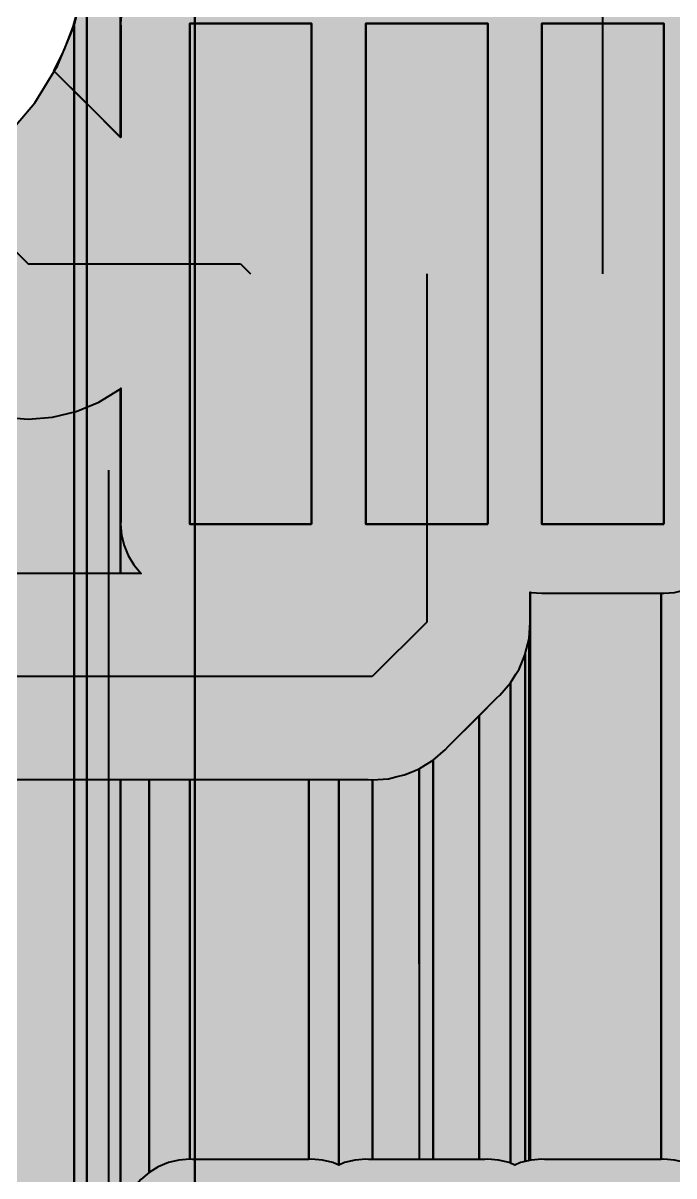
# Model space of a CAD drawing. Header units: millimetres. Extents: x 2 to 110, y 3 to 56.
# Drawn here: x 55.113 to 57.515, y 26.749 to 31.008 of the extents above; entities that cross this region are included whole.
import ezdxf

# ---------------------------------------------------------------- set-up
doc = ezdxf.new("R2010")
doc.units = ezdxf.units.MM
for name, color, linetype in [('bottom_copper', 7, 'Continuous'), ('top_copper', 7, 'Continuous'), ('top_silk', 7, 'Continuous')]:
    doc.layers.add(name, color=color, linetype=linetype)

# ---------------------------------------------------------------- blocks, each defined once
blk = doc.blocks.new('Block32662')
at = {"layer": 'bottom_copper', "lineweight": 40}
blk.add_hatch(color=7, dxfattribs=at).paths.add_polyline_path([(0, 0), (-2.181, -2.1811), (-3.4404, -2.1811), (-3.4404, 42.8669), (0, 42.8669), (0, 0)], flags=0)
at = {"layer": 'bottom_copper', "color": 7, "lineweight": 40}
blk.add_lwpolyline([(0, 0), (-2.181, -2.1811), (-3.4404, -2.1811), (-3.4404, 42.8669), (0, 42.8669), (0, 0)], close=True, dxfattribs=at)
blk = doc.blocks.new('Block32847')
at = {"layer": 'bottom_copper', "lineweight": 40}
for points in [[(1.2554, 0), (0.8566, 0), (0.8566, 45.048), (1.2554, 45.048), (1.2554, 0)], [(0.8566, 0), (0.8099, 0), (0.8099, 21.0721), (0.8472, 21.2276), (0.8566, 21.387), (0.8566, 0)], [(0.8099, 0), (0.5612, 0), (0.5612, 20.6664), (0.6651, 20.788), (0.7487, 20.9243), (0.8099, 21.0721), (0.8099, 0)]]:
    blk.add_hatch(color=7, dxfattribs=at).paths.add_polyline_path(points, flags=0)
at = {"layer": 'bottom_copper', "color": 7, "lineweight": 40}
for points in [[(1.2554, 0), (0.8566, 0), (0.8566, 45.048), (1.2554, 45.048), (1.2554, 0)], [(0.8566, 0), (0.8099, 0), (0.8099, 21.0721), (0.8472, 21.2276), (0.8566, 21.387), (0.8566, 0)], [(0.8099, 0), (0.5612, 0), (0.5612, 20.6664), (0.6651, 20.788), (0.7487, 20.9243), (0.8099, 21.0721), (0.8099, 0)]]:
    blk.add_lwpolyline(points, close=True, dxfattribs=at)
blk = doc.blocks.new('Block54479')
at = {"layer": 'top_copper', "lineweight": 40}
for points in [[(0, 0), (-1.1415, 0), (-1.1415, 1.1352), (-0.7452, 0.7389), (-0.6781, 0.6792), (-0.6014, 0.6322), (-0.5182, 0.5978), (-0.4308, 0.5768), (-0.3411, 0.5697), (-0.2514, 0.5768), (-0.164, 0.5978), (-0.0808, 0.6322), (-0.0041, 0.6792), (0, 0.6827), (0, 0)], [(0.0008, 0.191), (0, 0.181), (0, 0.6827), (0.0008, 0.6834), (0.0008, 0.191)], [(0, 0), (0, 0.181), (0.0032, 0.1411), (0.0125, 0.1023), (0.0278, 0.0653), (0.0487, 0.0312), (0.0746, 0.0008), (0.0756, 0), (0, 0)]]:
    blk.add_hatch(color=7, dxfattribs=at).paths.add_polyline_path(points, flags=0)
at = {"layer": 'top_copper', "color": 7, "lineweight": 40}
for points in [[(0, 0), (-1.1415, 0), (-1.1415, 1.1352), (-0.7452, 0.7389), (-0.6781, 0.6792), (-0.6014, 0.6322), (-0.5182, 0.5978), (-0.4308, 0.5768), (-0.3411, 0.5697), (-0.2514, 0.5768), (-0.164, 0.5978), (-0.0808, 0.6322), (-0.0041, 0.6792), (0, 0.6827), (0, 0)], [(0.0008, 0.191), (0, 0.181), (0, 0.6827), (0.0008, 0.6834), (0.0008, 0.191)], [(0, 0), (0, 0.181), (0.0032, 0.1411), (0.0125, 0.1023), (0.0278, 0.0653), (0.0487, 0.0312), (0.0746, 0.0008), (0.0756, 0), (0, 0)]]:
    blk.add_lwpolyline(points, close=True, dxfattribs=at)
blk = doc.blocks.new('Block55361')
at = {"layer": 'top_copper', "lineweight": 40}
for points in [[(1.0376, -1.2898), (0.9125, -1.1646), (0.9125, 3.4501), (1.0376, 3.4501), (1.0376, -1.2898)], [(1.0399, -0.8402), (1.0376, -0.8689), (1.0376, 3.4501), (1.0399, 3.4501), (1.0399, -0.8402)], [(0.9125, -1.1646), (0.7914, -1.0435), (0.8297, -0.9672), (0.8626, -0.8809), (0.8874, -0.7919), (0.9041, -0.7011), (0.9125, -0.6091), (0.9125, -1.1646)], [(1.0384, -1.2906), (1.0376, -1.2898), (1.0376, -0.8689), (1.0384, -0.8789), (1.0384, -1.2906)]]:
    blk.add_hatch(color=7, dxfattribs=at).paths.add_polyline_path(points, flags=0)
at = {"layer": 'top_copper', "color": 7, "lineweight": 40}
for points in [[(1.0376, -1.2898), (0.9125, -1.1646), (0.9125, 3.4501), (1.0376, 3.4501), (1.0376, -1.2898)], [(1.0399, -0.8402), (1.0376, -0.8689), (1.0376, 3.4501), (1.0399, 3.4501), (1.0399, -0.8402)], [(0.9125, -1.1646), (0.7914, -1.0435), (0.8297, -0.9672), (0.8626, -0.8809), (0.8874, -0.7919), (0.9041, -0.7011), (0.9125, -0.6091), (0.9125, -1.1646)], [(1.0384, -1.2906), (1.0376, -1.2898), (1.0376, -0.8689), (1.0384, -0.8789), (1.0384, -1.2906)]]:
    blk.add_lwpolyline(points, close=True, dxfattribs=at)
blk = doc.blocks.new('Block110843')
at = {"layer": 'top_copper', "lineweight": 40}
for points in [[(3.4858, 1.3054), (3.4846, 1.3203), (3.4846, 1.4155), (3.4858, 1.4152), (3.4858, 1.3054)], [(3.9685, -0.6798), (3.5385, -0.6798), (3.5285, -0.679), (3.4887, -0.6821), (3.4858, -0.6829), (3.4858, 1.4152), (3.4886, 1.4146), (3.5285, 1.4114), (3.5385, 1.4122), (3.9685, 1.4122), (3.9685, -0.6798)], [(4.0785, -0.7003), (4.0572, -0.6915), (4.0184, -0.6822), (3.9785, -0.679), (3.9685, -0.6798), (3.9685, 1.4122), (3.9785, 1.4114), (4.0183, 1.4145), (4.0572, 1.4239), (4.0785, 1.4327), (4.0785, -0.7003)], [(3.4858, -0.6829), (3.4811, -0.684), (3.4811, 1.2456), (3.4858, 1.3054), (3.4858, -0.6829)], [(3.4811, -0.684), (3.4671, -0.6874), (3.4671, 1.1873), (3.476, 1.2244), (3.4811, 1.2455), (3.4811, -0.684)], [(3.4671, -0.6874), (3.4498, -0.6915), (3.4285, -0.7003), (3.4128, -0.6938), (3.4128, 1.0807), (3.4324, 1.1127), (3.4441, 1.1318), (3.4577, 1.1646), (3.4671, 1.1872), (3.4671, -0.6874)], [(3.4128, -0.6938), (3.4072, -0.6915), (3.3684, -0.6822), (3.3285, -0.679), (3.3185, -0.6798), (3.2966, -0.6798), (3.2966, 0.9594), (3.3625, 1.0253), (3.3738, 1.035), (3.4128, 1.0806), (3.4128, -0.6938)], [(3.2966, -0.6798), (3.1275, -0.6798), (3.1273, 0.7951), (3.1728, 0.834), (3.1826, 0.8454), (3.2966, 0.9594), (3.2966, -0.6798)], [(3.1272, -0.6798), (3.0762, -0.6798), (3.0761, 0.7637), (3.0988, 0.7776), (3.1272, 0.795), (3.1273, -0.6798)], [(3.0761, -0.6798), (2.9027, -0.6798), (2.9027, 0.722), (2.9621, 0.7267), (2.99, 0.7334), (3.0207, 0.7407), (3.0454, 0.751), (3.0761, 0.7637), (3.0761, -0.6798)], [(1.9737, -1.4778), (1.1941, -1.4778), (1.1941, 0.7232), (1.9737, 0.7232), (1.9737, -1.4778)], [(2.0787, -0.7277), (2.0483, -0.7536), (2.0224, -0.784), (2.0015, -0.8181), (1.9862, -0.8551), (1.9769, -0.8939), (1.9737, -0.9338), (1.9737, 0.7232), (2.0787, 0.7232), (2.0787, -0.7277)], [(2.2285, -0.679), (2.1887, -0.6821), (2.1498, -0.6915), (2.1128, -0.7068), (2.0787, -0.7277), (2.0787, 0.7232), (2.2285, 0.7232), (2.2285, -0.679)], [(2.6685, -0.6798), (2.2385, -0.6798), (2.2285, -0.679), (2.2285, 0.7232), (2.6685, 0.7232), (2.6685, -0.6798)], [(2.7785, -0.7003), (2.7572, -0.6915), (2.7184, -0.6822), (2.6785, -0.679), (2.6685, -0.6798), (2.6685, 0.7232), (2.7785, 0.7232), (2.7785, -0.7003)], [(2.9027, -0.6798), (2.8885, -0.6798), (2.8785, -0.679), (2.8387, -0.6821), (2.7998, -0.6915), (2.7785, -0.7003), (2.7785, 0.7232), (2.8877, 0.7232), (2.9027, 0.722), (2.9027, -0.6798)]]:
    blk.add_hatch(color=7, dxfattribs=at).paths.add_polyline_path(points, flags=0)
at = {"layer": 'top_copper', "color": 7, "lineweight": 40}
for points in [[(3.4858, 1.3054), (3.4846, 1.3203), (3.4846, 1.4155), (3.4858, 1.4152), (3.4858, 1.3054)], [(3.9685, -0.6798), (3.5385, -0.6798), (3.5285, -0.679), (3.4887, -0.6821), (3.4858, -0.6829), (3.4858, 1.4152), (3.4886, 1.4146), (3.5285, 1.4114), (3.5385, 1.4122), (3.9685, 1.4122), (3.9685, -0.6798)], [(4.0785, -0.7003), (4.0572, -0.6915), (4.0184, -0.6822), (3.9785, -0.679), (3.9685, -0.6798), (3.9685, 1.4122), (3.9785, 1.4114), (4.0183, 1.4145), (4.0572, 1.4239), (4.0785, 1.4327), (4.0785, -0.7003)], [(3.4858, -0.6829), (3.4811, -0.684), (3.4811, 1.2456), (3.4858, 1.3054), (3.4858, -0.6829)], [(3.4811, -0.684), (3.4671, -0.6874), (3.4671, 1.1873), (3.476, 1.2244), (3.4811, 1.2455), (3.4811, -0.684)], [(3.4671, -0.6874), (3.4498, -0.6915), (3.4285, -0.7003), (3.4128, -0.6938), (3.4128, 1.0807), (3.4324, 1.1127), (3.4441, 1.1318), (3.4577, 1.1646), (3.4671, 1.1872), (3.4671, -0.6874)], [(3.4128, -0.6938), (3.4072, -0.6915), (3.3684, -0.6822), (3.3285, -0.679), (3.3185, -0.6798), (3.2966, -0.6798), (3.2966, 0.9594), (3.3625, 1.0253), (3.3738, 1.035), (3.4128, 1.0806), (3.4128, -0.6938)], [(3.2966, -0.6798), (3.1275, -0.6798), (3.1273, 0.7951), (3.1728, 0.834), (3.1826, 0.8454), (3.2966, 0.9594), (3.2966, -0.6798)], [(3.1272, -0.6798), (3.0762, -0.6798), (3.0761, 0.7637), (3.0988, 0.7776), (3.1272, 0.795), (3.1273, -0.6798)], [(3.0761, -0.6798), (2.9027, -0.6798), (2.9027, 0.722), (2.9621, 0.7267), (2.99, 0.7334), (3.0207, 0.7407), (3.0454, 0.751), (3.0761, 0.7637), (3.0761, -0.6798)], [(1.9737, -1.4778), (1.1941, -1.4778), (1.1941, 0.7232), (1.9737, 0.7232), (1.9737, -1.4778)], [(2.0787, -0.7277), (2.0483, -0.7536), (2.0224, -0.784), (2.0015, -0.8181), (1.9862, -0.8551), (1.9769, -0.8939), (1.9737, -0.9338), (1.9737, 0.7232), (2.0787, 0.7232), (2.0787, -0.7277)], [(2.2285, -0.679), (2.1887, -0.6821), (2.1498, -0.6915), (2.1128, -0.7068), (2.0787, -0.7277), (2.0787, 0.7232), (2.2285, 0.7232), (2.2285, -0.679)], [(2.6685, -0.6798), (2.2385, -0.6798), (2.2285, -0.679), (2.2285, 0.7232), (2.6685, 0.7232), (2.6685, -0.6798)], [(2.7785, -0.7003), (2.7572, -0.6915), (2.7184, -0.6822), (2.6785, -0.679), (2.6685, -0.6798), (2.6685, 0.7232), (2.7785, 0.7232), (2.7785, -0.7003)], [(2.9027, -0.6798), (2.8885, -0.6798), (2.8785, -0.679), (2.8387, -0.6821), (2.7998, -0.6915), (2.7785, -0.7003), (2.7785, 0.7232), (2.8877, 0.7232), (2.9027, 0.722), (2.9027, -0.6798)]]:
    blk.add_lwpolyline(points, close=True, dxfattribs=at)

msp = doc.modelspace()

# ---------------------------------------------------------------- hatches: boundary and pattern name
at = {"layer": 'top_copper', "lineweight": 40}
for points in [[(56.1779, 29.156), (55.7279, 29.156), (55.7279, 31.006), (56.1779, 31.006), (56.1779, 29.156)], [(56.8279, 29.156), (56.3779, 29.156), (56.3779, 31.006), (56.8279, 31.006), (56.8279, 29.156)], [(57.4779, 29.156), (57.0279, 29.156), (57.0279, 31.006), (57.4779, 31.006), (57.4779, 29.156)]]:
    msp.add_hatch(color=7, dxfattribs=at).paths.add_polyline_path(points, flags=0)

# ---------------------------------------------------------------- linework, layer by layer
at = {"layer": 'bottom_copper', "color": 7, "lineweight": 40}
for p, q in [((55.7468, 9.925), (55.7468, 54.973)), ((55.7468, 54.973), (55.7468, 9.925)), ((55.3013, 30.9971), (55.3386, 31.1526)), ((55.2401, 30.8493), (55.3013, 30.9971)), ((55.1565, 30.713), (55.2401, 30.8493)), ((55.0526, 30.5914), (55.1565, 30.713))]:
    msp.add_line(p, q, dxfattribs=at)
at = {"layer": 'top_copper', "color": 7, "lineweight": 40}
for p, q in [((57.253, 30.081), (57.253, 32.173)), ((55.2981, 30.994), (55.3229, 31.083)), ((55.4763, 31.0459), (55.4731, 31.006)), ((55.4731, 31.006), (55.4739, 30.996)), ((56.1779, 31.006), (55.7279, 31.006)), ((55.7279, 31.006), (55.7279, 29.156)), ((56.1779, 29.156), (56.1779, 31.006)), ((56.8279, 31.006), (56.3779, 31.006)), ((56.3779, 31.006), (56.3779, 29.156)), ((56.8279, 29.156), (56.8279, 31.006)), ((57.4779, 31.006), (57.0279, 31.006)), ((57.0279, 31.006), (57.0279, 29.156)), ((57.4779, 29.156), (57.4779, 31.006)), ((55.2652, 30.9077), (55.2981, 30.994)), ((55.4739, 30.996), (55.4739, 30.5843)), ((54.332, 30.918), (55.132, 30.118)), ((55.2269, 30.8314), (55.2652, 30.9077)), ((55.4739, 30.5843), (55.2269, 30.8314)), ((55.132, 30.118), (55.916, 30.118)), ((55.916, 30.118), (55.953, 30.081)), ((56.603, 30.081), (56.603, 28.7951)), ((55.3923, 29.6072), (55.469, 29.6542)), ((55.469, 29.6542), (55.4739, 29.6584)), ((55.4739, 29.6584), (55.4739, 29.166)), ((55.3091, 29.5728), (55.3923, 29.6072)), ((55.2217, 29.5518), (55.3091, 29.5728)), ((55.0423, 29.5518), (55.132, 29.5447)), ((55.132, 29.5447), (55.2217, 29.5518)), ((55.4739, 29.166), (55.4731, 29.156)), ((55.4731, 29.156), (55.4763, 29.1161)), ((55.7279, 29.156), (56.1779, 29.156)), ((56.3779, 29.156), (56.8279, 29.156)), ((57.0279, 29.156), (57.4779, 29.156)), ((55.4763, 29.1161), (55.4856, 29.0773)), ((55.4856, 29.0773), (55.5009, 29.0403)), ((55.5009, 29.0403), (55.5218, 29.0062)), ((55.5218, 29.0062), (55.5477, 28.9758)), ((55.5487, 28.975), (54.3316, 28.975)), ((55.5477, 28.9758), (55.5487, 28.975)), ((56.984, 28.8101), (56.984, 28.9053)), ((56.984, 28.9053), (56.988, 28.9044)), ((56.988, 28.9044), (57.0279, 28.9012)), ((57.0279, 28.9012), (57.0379, 28.902)), ((57.0379, 28.902), (57.4679, 28.902)), ((57.4679, 28.902), (57.4779, 28.9012)), ((57.4779, 28.9012), (57.5177, 28.9043)), ((56.603, 28.7951), (56.402, 28.594)), ((56.9805, 28.7354), (56.9852, 28.7952)), ((56.9852, 28.7952), (56.984, 28.8101)), ((56.9665, 28.6771), (56.9754, 28.7142)), ((56.9754, 28.7142), (56.9805, 28.7353)), ((56.9805, 28.7353), (56.9805, 28.7354)), ((56.9571, 28.6544), (56.9665, 28.677)), ((56.9665, 28.677), (56.9665, 28.6771)), ((56.9318, 28.6025), (56.9435, 28.6216)), ((56.9435, 28.6216), (56.9436, 28.6216)), ((56.9436, 28.6216), (56.9571, 28.6544)), ((56.402, 28.594), (53.7079, 28.594)), ((56.9122, 28.5705), (56.9318, 28.6025)), ((56.8732, 28.5248), (56.9122, 28.5704)), ((56.9122, 28.5704), (56.9122, 28.5705)), ((56.682, 28.3352), (56.8619, 28.5151)), ((56.8619, 28.5151), (56.8732, 28.5248)), ((56.6269, 28.285), (56.6722, 28.3238)), ((56.6722, 28.3238), (56.682, 28.3352)), ((56.5982, 28.2674), (56.6266, 28.2848)), ((56.6266, 28.2848), (56.6267, 28.2848)), ((56.6267, 28.2849), (56.6269, 28.285)), ((56.6267, 28.2848), (56.6267, 28.2849)), ((56.5202, 28.2306), (56.5448, 28.2408)), ((56.5448, 28.2408), (56.5755, 28.2535)), ((56.5755, 28.2535), (56.5756, 28.2535)), ((56.5756, 28.2535), (56.5982, 28.2674)), ((54.1721, 28.213), (56.3871, 28.213)), ((56.3871, 28.213), (56.4021, 28.2118)), ((56.4021, 28.2118), (56.4615, 28.2165)), ((56.4615, 28.2165), (56.4618, 28.2165)), ((56.4618, 28.2165), (56.4619, 28.2165)), ((56.4619, 28.2165), (56.4894, 28.2232)), ((56.4894, 28.2232), (56.5201, 28.2305)), ((56.5201, 28.2305), (56.5202, 28.2306)), ((55.6492, 26.7983), (55.6122, 26.783)), ((55.688, 26.8076), (55.6492, 26.7983)), ((55.6881, 26.8077), (55.688, 26.8076)), ((55.7279, 26.8108), (55.6881, 26.8077)), ((55.7379, 26.81), (55.7279, 26.8108)), ((56.1679, 26.81), (55.7379, 26.81)), ((56.1779, 26.8108), (56.1679, 26.81)), ((56.2178, 26.8076), (56.1779, 26.8108)), ((56.2566, 26.7983), (56.2178, 26.8076)), ((56.2779, 26.7895), (56.2566, 26.7983)), ((56.2992, 26.7983), (56.2779, 26.7895)), ((56.338, 26.8076), (56.2992, 26.7983)), ((56.3381, 26.8077), (56.338, 26.8076)), ((56.3779, 26.8108), (56.3381, 26.8077)), ((56.3879, 26.81), (56.3779, 26.8108)), ((56.8179, 26.81), (56.3879, 26.81)), ((56.8279, 26.8108), (56.8179, 26.81)), ((56.8678, 26.8076), (56.8279, 26.8108)), ((56.9066, 26.7983), (56.8678, 26.8076)), ((56.9279, 26.7895), (56.9066, 26.7983)), ((56.9492, 26.7983), (56.9279, 26.7895)), ((56.988, 26.8076), (56.9492, 26.7983)), ((56.9881, 26.8077), (56.988, 26.8076)), ((57.0279, 26.8108), (56.9881, 26.8077)), ((57.0379, 26.81), (57.0279, 26.8108)), ((57.4679, 26.81), (57.0379, 26.81)), ((57.4779, 26.8108), (57.4679, 26.81)), ((57.5178, 26.8076), (57.4779, 26.8108)), ((55.5781, 26.7621), (55.5477, 26.7362)), ((55.6122, 26.783), (55.5781, 26.7621))]:
    msp.add_line(p, q, dxfattribs=at)
for points in [[(56.1779, 29.156), (55.7279, 29.156), (55.7279, 31.006), (56.1779, 31.006), (56.1779, 29.156)], [(56.8279, 29.156), (56.3779, 29.156), (56.3779, 31.006), (56.8279, 31.006), (56.8279, 29.156)], [(57.4779, 29.156), (57.0279, 29.156), (57.0279, 31.006), (57.4779, 31.006), (57.4779, 29.156)]]:
    msp.add_lwpolyline(points, close=True, dxfattribs=at)
at = {"layer": 'top_silk', "color": 7, "lineweight": 40}
msp.add_line((55.4279, 29.356), (55.4279, 26.356), dxfattribs=at)

# ---------------------------------------------------------------- block references
at = {"layer": 'bottom_copper'}
for name, p in [('Block32847', (54.4914, 9.925)), ('Block32662', (59.1872, 12.1061))]:
    msp.add_blockref(name, p, dxfattribs=at)
at = {"layer": 'top_copper'}
for name, p in [('Block110843', (53.4994, 27.4898)), ('Block55361', (54.4355, 31.8749)), ('Block54479', (55.4731, 28.975))]:
    msp.add_blockref(name, p, dxfattribs=at)

doc.saveas('drawing.dxf')
